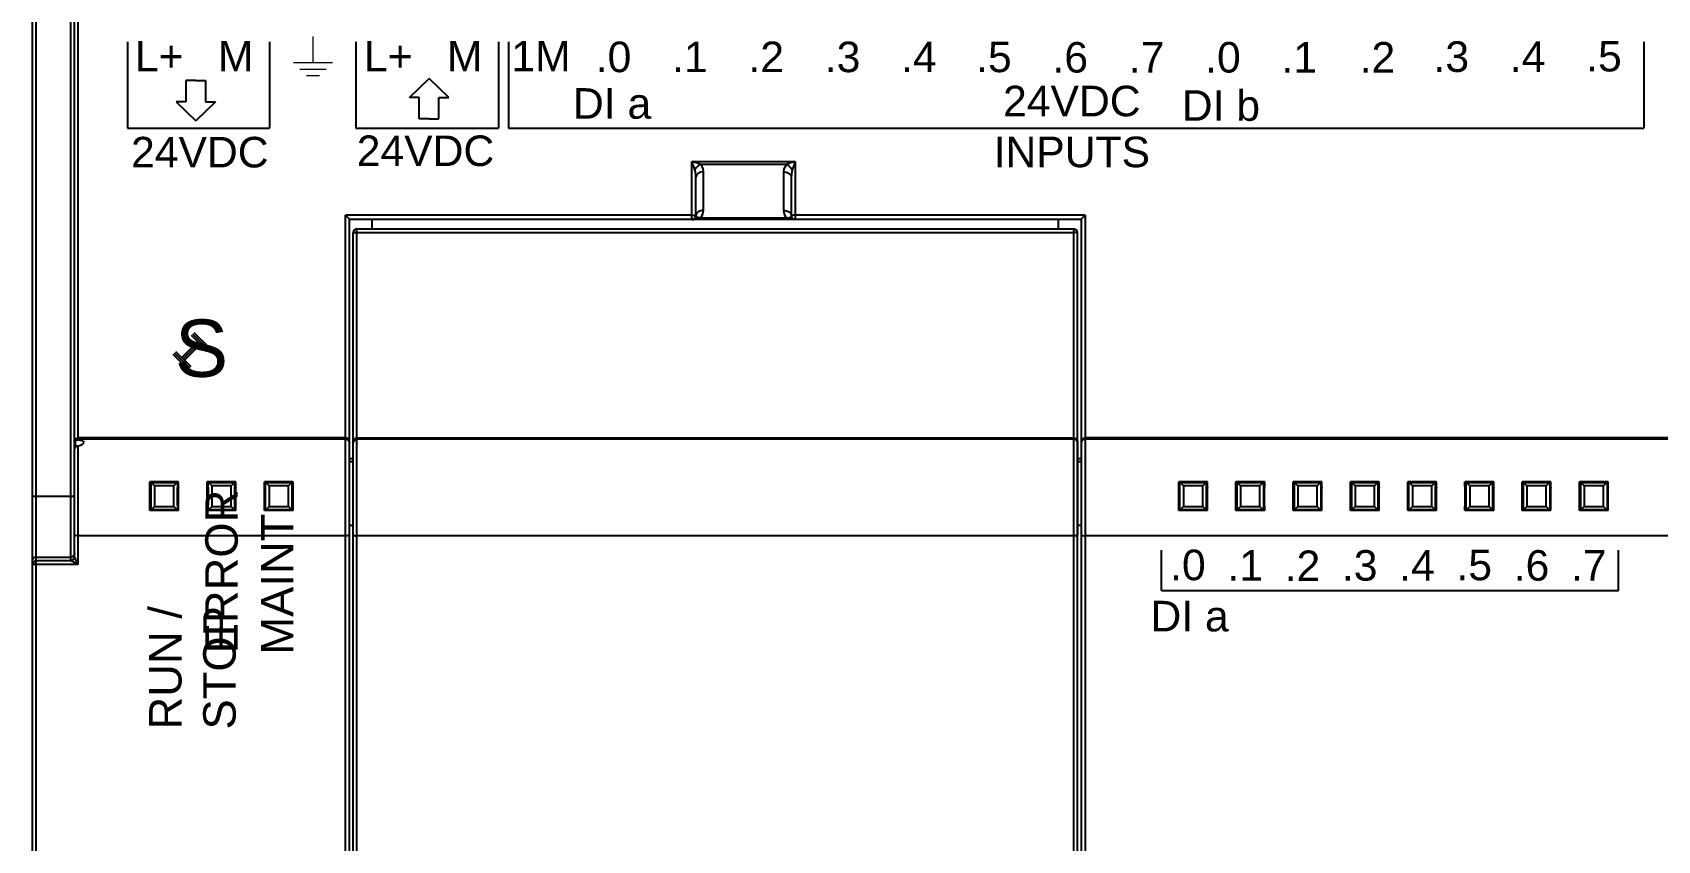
# Model space of a CAD drawing. Header units: inches. Extents: x 187 to 137830, y 99 to 66837.
# Drawn here: x 3777.9 to 3863.1, y 27763.4 to 27805.7 of the extents above; entities that cross this region are included whole.
import ezdxf

# ---------------------------------------------------------------- set-up
doc = ezdxf.new("R2010")
doc.units = ezdxf.units.IN
doc.header["$MEASUREMENT"] = 0
doc.linetypes.add('DOT', pattern=[0.2, 0.1, -0.1])
doc.styles.get("Standard").update_dxf_attribs({"font": 'arial.ttf'})

msp = doc.modelspace()

# ---------------------------------------------------------------- linework, layer by layer
at = {"color": 7, "linetype": 'Continuous'}
for p, q in [((3777.935, 27718.796), (3777.935, 27817.996)), ((3778.135, 27722.167), (3778.135, 27814.624)), ((3780.335, 27784.331), (3780.335, 27811.97)), ((3780.135, 27784.185), (3780.135, 27811.568)), ((3779.935, 27778.011), (3779.935, 27809.098)), ((3812.485, 27795.896), (3812.485, 27798.932)), ((3812.591, 27798.612), (3812.485, 27798.932)), ((3812.634, 27798.882), (3812.485, 27798.932)), ((3812.485, 27798.932), (3817.885, 27798.932)), ((3812.633, 27798.484), (3812.591, 27798.612)), ((3812.753, 27798.841), (3812.634, 27798.882)), ((3812.85, 27798.807), (3812.753, 27798.841)), ((3812.93, 27798.779), (3812.85, 27798.807)), ((3812.93, 27798.779), (3817.44, 27798.779)), ((3813.085, 27796.372), (3813.085, 27798.386)), ((3817.285, 27798.386), (3817.285, 27796.372)), ((3817.517, 27798.806), (3817.44, 27798.779)), ((3817.613, 27798.84), (3817.517, 27798.806)), ((3817.734, 27798.881), (3817.613, 27798.84)), ((3817.885, 27798.932), (3817.734, 27798.881)), ((3817.813, 27798.716), (3817.737, 27798.484)), ((3817.885, 27798.932), (3817.813, 27798.716)), ((3817.885, 27798.932), (3817.885, 27795.896)), ((3812.685, 27796.096), (3812.685, 27798.11)), ((3817.685, 27798.11), (3817.685, 27796.096)), ((3794.335, 27743.182), (3794.335, 27796.109)), ((3812.485, 27796.109), (3794.335, 27796.109)), ((3794.535, 27784.268), (3794.535, 27795.896)), ((3794.535, 27743.395), (3794.535, 27795.896)), ((3832.885, 27795.896), (3794.535, 27795.896)), ((3795.735, 27795.396), (3795.735, 27795.896)), ((3817.885, 27795.896), (3812.485, 27795.896)), ((3812.703, 27795.998), (3812.63, 27795.958)), ((3812.698, 27795.909), (3812.76, 27795.918)), ((3817.451, 27795.958), (3812.919, 27795.958)), ((3817.667, 27795.998), (3817.74, 27795.958)), ((3817.78, 27795.899), (3817.885, 27795.896)), ((3833.085, 27796.109), (3817.885, 27796.109)), ((3831.685, 27795.396), (3831.685, 27795.896)), ((3832.885, 27743.395), (3832.885, 27795.896)), ((3833.085, 27796.109), (3833.085, 27743.182)), ((3794.735, 27744.096), (3794.735, 27795.196)), ((3794.935, 27743.896), (3794.935, 27795.396)), ((3794.935, 27795.396), (3832.485, 27795.396)), ((3794.935, 27795.396), (3832.485, 27795.396)), ((3794.935, 27795.209), (3832.485, 27795.209)), ((3832.485, 27743.896), (3832.485, 27795.396)), ((3832.685, 27744.096), (3832.685, 27795.196)), ((3780.15, 27784.261), (3780.135, 27784.185)), ((3780.148, 27784.214), (3780.135, 27784.146)), ((3780.135, 27778.21), (3780.135, 27784.146)), ((3780.185, 27784.272), (3780.148, 27784.214)), ((3780.185, 27783.965), (3780.185, 27784.272)), ((3794.335, 27784.452), (3780.335, 27784.452)), ((3794.335, 27784.384), (3780.335, 27784.384)), ((3780.335, 27777.813), (3780.335, 27784.041)), ((3794.52, 27784.261), (3794.535, 27784.185)), ((3794.535, 27757.399), (3794.535, 27784.185)), ((3794.935, 27784.452), (3832.485, 27784.452)), ((3832.485, 27784.384), (3794.935, 27784.384)), ((3832.685, 27784.185), (3832.658, 27784.285)), ((3832.669, 27784.339), (3832.685, 27784.268)), ((3832.685, 27784.268), (3832.685, 27779.392)), ((3885.535, 27784.452), (3833.085, 27784.452)), ((3885.535, 27784.384), (3833.085, 27784.384)), ((3794.735, 27783.348), (3794.535, 27783.348)), ((3794.735, 27783.189), (3794.535, 27783.189)), ((3832.885, 27783.348), (3832.685, 27783.348)), ((3832.885, 27783.189), (3832.685, 27783.189)), ((3784.083, 27782.147), (3784.128, 27782.102)), ((3785.587, 27782.147), (3784.083, 27782.147)), ((3785.587, 27782.147), (3785.542, 27782.102)), ((3787.128, 27782.102), (3787.083, 27782.147)), ((3788.587, 27782.147), (3787.083, 27782.147)), ((3788.542, 27782.102), (3788.587, 27782.147)), ((3790.128, 27782.102), (3790.083, 27782.147)), ((3791.587, 27782.147), (3790.083, 27782.147)), ((3791.542, 27782.102), (3791.587, 27782.147)), ((3839.488, 27782.149), (3837.982, 27782.149)), ((3837.982, 27782.149), (3838.028, 27782.102)), ((3839.488, 27782.149), (3839.442, 27782.102)), ((3842.488, 27782.149), (3840.982, 27782.149)), ((3841.028, 27782.102), (3840.982, 27782.149)), ((3842.442, 27782.102), (3842.488, 27782.149)), ((3845.488, 27782.149), (3843.982, 27782.149)), ((3844.028, 27782.102), (3843.982, 27782.149)), ((3845.442, 27782.102), (3845.488, 27782.149)), ((3848.488, 27782.149), (3846.982, 27782.149)), ((3847.028, 27782.102), (3846.982, 27782.149)), ((3848.442, 27782.102), (3848.488, 27782.149)), ((3851.488, 27782.149), (3849.982, 27782.149)), ((3850.028, 27782.102), (3849.982, 27782.149)), ((3851.442, 27782.102), (3851.488, 27782.149)), ((3854.488, 27782.149), (3852.982, 27782.149)), ((3853.028, 27782.102), (3852.982, 27782.149)), ((3854.442, 27782.102), (3854.488, 27782.149)), ((3857.488, 27782.149), (3855.982, 27782.149)), ((3856.028, 27782.102), (3855.982, 27782.149)), ((3857.442, 27782.102), (3857.488, 27782.149)), ((3860.488, 27782.149), (3858.982, 27782.149)), ((3859.028, 27782.102), (3858.982, 27782.149)), ((3860.442, 27782.102), (3860.488, 27782.149)), ((3777.935, 27781.396), (3780.135, 27781.396)), ((3784.128, 27782.102), (3784.158, 27782.102)), ((3784.158, 27782.102), (3784.172, 27782.102)), ((3785.498, 27782.102), (3784.172, 27782.102)), ((3785.341, 27781.938), (3784.329, 27781.938)), ((3785.498, 27782.102), (3785.542, 27782.102)), ((3785.561, 27781.622), (3785.56, 27781.474)), ((3785.56, 27781.474), (3785.56, 27781.319)), ((3785.56, 27781.319), (3785.561, 27781.171)), ((3785.586, 27781.909), (3785.568, 27781.896)), ((3785.568, 27781.896), (3785.586, 27781.83)), ((3787.102, 27781.896), (3787.084, 27781.83)), ((3787.11, 27781.619), (3787.108, 27781.744)), ((3787.11, 27781.471), (3787.11, 27781.619)), ((3787.11, 27781.316), (3787.11, 27781.471)), ((3787.11, 27781.169), (3787.11, 27781.316)), ((3787.128, 27782.102), (3787.158, 27782.102)), ((3787.158, 27782.102), (3787.172, 27782.102)), ((3788.498, 27782.102), (3787.172, 27782.102)), ((3788.341, 27781.938), (3787.329, 27781.938)), ((3788.498, 27782.102), (3788.542, 27782.102)), ((3788.561, 27781.622), (3788.56, 27781.474)), ((3788.56, 27781.474), (3788.56, 27781.319)), ((3788.56, 27781.319), (3788.561, 27781.171)), ((3788.586, 27781.909), (3788.568, 27781.896)), ((3788.568, 27781.896), (3788.586, 27781.83)), ((3790.102, 27781.896), (3790.084, 27781.83)), ((3790.11, 27781.619), (3790.108, 27781.744)), ((3790.11, 27781.471), (3790.11, 27781.619)), ((3790.11, 27781.316), (3790.11, 27781.471)), ((3790.11, 27781.169), (3790.11, 27781.316)), ((3790.128, 27782.102), (3790.158, 27782.102)), ((3790.158, 27782.102), (3790.172, 27782.102)), ((3791.498, 27782.102), (3790.172, 27782.102)), ((3791.341, 27781.938), (3790.329, 27781.938)), ((3791.498, 27782.102), (3791.542, 27782.102)), ((3791.561, 27781.622), (3791.56, 27781.474)), ((3791.56, 27781.474), (3791.56, 27781.319)), ((3791.56, 27781.319), (3791.561, 27781.171)), ((3791.586, 27781.909), (3791.568, 27781.896)), ((3791.568, 27781.896), (3791.586, 27781.83)), ((3838.028, 27782.102), (3838.072, 27782.102)), ((3839.398, 27782.102), (3838.072, 27782.102)), ((3839.241, 27781.938), (3838.229, 27781.938)), ((3839.398, 27782.102), (3839.442, 27782.102)), ((3839.461, 27781.671), (3839.46, 27781.551)), ((3839.46, 27781.551), (3839.46, 27781.42)), ((3839.46, 27781.42), (3839.46, 27781.287)), ((3839.488, 27781.911), (3839.468, 27781.896)), ((3839.468, 27781.896), (3839.487, 27781.824)), ((3841.002, 27781.896), (3840.983, 27781.824)), ((3841.01, 27781.624), (3841.008, 27781.735)), ((3841.01, 27781.497), (3841.01, 27781.624)), ((3841.011, 27781.363), (3841.01, 27781.497)), ((3841.01, 27781.231), (3841.011, 27781.363)), ((3841.028, 27782.102), (3841.072, 27782.102)), ((3842.398, 27782.102), (3841.072, 27782.102)), ((3842.241, 27781.938), (3841.229, 27781.938)), ((3842.398, 27782.102), (3842.442, 27782.102)), ((3842.461, 27781.671), (3842.46, 27781.551)), ((3842.46, 27781.551), (3842.46, 27781.42)), ((3842.46, 27781.42), (3842.46, 27781.287)), ((3842.488, 27781.911), (3842.468, 27781.896)), ((3842.468, 27781.896), (3842.487, 27781.824)), ((3844.002, 27781.896), (3843.983, 27781.824)), ((3844.01, 27781.624), (3844.008, 27781.735)), ((3844.01, 27781.497), (3844.01, 27781.624)), ((3844.011, 27781.363), (3844.01, 27781.497)), ((3844.01, 27781.231), (3844.011, 27781.363)), ((3844.028, 27782.102), (3844.072, 27782.102)), ((3845.398, 27782.102), (3844.072, 27782.102)), ((3845.241, 27781.938), (3844.229, 27781.938)), ((3845.398, 27782.102), (3845.442, 27782.102)), ((3845.46, 27781.613), (3845.46, 27781.486)), ((3845.46, 27781.486), (3845.46, 27781.353)), ((3845.46, 27781.353), (3845.46, 27781.223)), ((3845.488, 27781.911), (3845.468, 27781.896)), ((3845.468, 27781.896), (3845.487, 27781.824)), ((3847.002, 27781.896), (3846.983, 27781.824)), ((3847.01, 27781.624), (3847.008, 27781.735)), ((3847.01, 27781.497), (3847.01, 27781.624)), ((3847.011, 27781.363), (3847.01, 27781.497)), ((3847.01, 27781.231), (3847.011, 27781.363)), ((3847.028, 27782.102), (3847.072, 27782.102)), ((3848.398, 27782.102), (3847.072, 27782.102)), ((3848.241, 27781.938), (3847.229, 27781.938)), ((3848.398, 27782.102), (3848.442, 27782.102)), ((3848.461, 27781.671), (3848.46, 27781.551)), ((3848.46, 27781.551), (3848.46, 27781.42)), ((3848.46, 27781.42), (3848.46, 27781.287)), ((3848.488, 27781.911), (3848.468, 27781.896)), ((3848.468, 27781.896), (3848.487, 27781.824)), ((3850.002, 27781.896), (3849.983, 27781.824)), ((3850.01, 27781.624), (3850.008, 27781.735)), ((3850.01, 27781.497), (3850.01, 27781.624)), ((3850.011, 27781.363), (3850.01, 27781.497)), ((3850.01, 27781.231), (3850.011, 27781.363)), ((3850.028, 27782.102), (3850.072, 27782.102)), ((3851.398, 27782.102), (3850.072, 27782.102)), ((3851.241, 27781.938), (3850.229, 27781.938)), ((3851.398, 27782.102), (3851.442, 27782.102)), ((3851.461, 27781.671), (3851.46, 27781.551)), ((3851.46, 27781.551), (3851.46, 27781.42)), ((3851.46, 27781.42), (3851.46, 27781.287)), ((3851.488, 27781.911), (3851.468, 27781.896)), ((3851.468, 27781.896), (3851.487, 27781.824)), ((3853.002, 27781.896), (3852.983, 27781.824)), ((3853.01, 27781.624), (3853.008, 27781.735)), ((3853.01, 27781.497), (3853.01, 27781.624)), ((3853.011, 27781.363), (3853.01, 27781.497)), ((3853.01, 27781.231), (3853.011, 27781.363)), ((3853.028, 27782.102), (3853.072, 27782.102)), ((3854.398, 27782.102), (3853.072, 27782.102)), ((3854.241, 27781.938), (3853.229, 27781.938)), ((3854.398, 27782.102), (3854.442, 27782.102)), ((3854.461, 27781.671), (3854.46, 27781.551)), ((3854.46, 27781.551), (3854.46, 27781.42)), ((3854.46, 27781.42), (3854.46, 27781.287)), ((3854.488, 27781.911), (3854.468, 27781.896)), ((3854.468, 27781.896), (3854.487, 27781.824)), ((3856.002, 27781.896), (3855.983, 27781.824)), ((3856.01, 27781.624), (3856.008, 27781.735)), ((3856.01, 27781.497), (3856.01, 27781.624)), ((3856.011, 27781.363), (3856.01, 27781.497)), ((3856.01, 27781.231), (3856.011, 27781.363)), ((3856.028, 27782.102), (3856.072, 27782.102)), ((3857.398, 27782.102), (3856.072, 27782.102)), ((3857.241, 27781.938), (3856.229, 27781.938)), ((3857.398, 27782.102), (3857.442, 27782.102)), ((3857.461, 27781.671), (3857.46, 27781.551)), ((3857.46, 27781.551), (3857.46, 27781.42)), ((3857.46, 27781.42), (3857.46, 27781.287)), ((3857.488, 27781.911), (3857.468, 27781.896)), ((3857.468, 27781.896), (3857.487, 27781.824)), ((3859.002, 27781.896), (3858.983, 27781.824)), ((3859.01, 27781.624), (3859.008, 27781.735)), ((3859.01, 27781.497), (3859.01, 27781.624)), ((3859.011, 27781.363), (3859.01, 27781.497)), ((3859.01, 27781.231), (3859.011, 27781.363)), ((3859.028, 27782.102), (3859.072, 27782.102)), ((3860.398, 27782.102), (3859.072, 27782.102)), ((3860.241, 27781.938), (3859.229, 27781.938)), ((3860.398, 27782.102), (3860.442, 27782.102)), ((3860.461, 27781.671), (3860.46, 27781.551)), ((3860.46, 27781.551), (3860.46, 27781.42)), ((3860.46, 27781.42), (3860.46, 27781.287)), ((3860.488, 27781.911), (3860.468, 27781.896)), ((3860.468, 27781.896), (3860.487, 27781.824)), ((3784.083, 27780.644), (3784.128, 27780.689)), ((3785.587, 27780.644), (3784.083, 27780.644)), ((3784.172, 27780.69), (3784.128, 27780.689)), ((3784.172, 27780.69), (3785.498, 27780.69)), ((3784.329, 27780.853), (3785.341, 27780.853)), ((3785.513, 27780.689), (3785.498, 27780.69)), ((3785.542, 27780.689), (3785.513, 27780.689)), ((3785.587, 27780.644), (3785.542, 27780.689)), ((3785.561, 27781.171), (3785.562, 27781.046)), ((3785.568, 27780.896), (3785.586, 27780.961)), ((3787.128, 27780.689), (3787.083, 27780.644)), ((3788.587, 27780.644), (3787.083, 27780.644)), ((3787.102, 27780.896), (3787.084, 27780.961)), ((3787.084, 27780.882), (3787.102, 27780.896)), ((3787.172, 27780.69), (3787.128, 27780.689)), ((3787.172, 27780.69), (3788.498, 27780.69)), ((3787.329, 27780.853), (3788.341, 27780.853)), ((3788.542, 27780.689), (3788.498, 27780.69)), ((3788.542, 27780.689), (3788.587, 27780.644)), ((3788.561, 27781.171), (3788.562, 27781.046)), ((3788.568, 27780.896), (3788.586, 27780.961)), ((3790.128, 27780.689), (3790.083, 27780.644)), ((3791.587, 27780.644), (3790.083, 27780.644)), ((3790.102, 27780.896), (3790.084, 27780.961)), ((3790.084, 27780.882), (3790.102, 27780.896)), ((3790.172, 27780.69), (3790.128, 27780.689)), ((3790.172, 27780.69), (3791.498, 27780.69)), ((3790.329, 27780.853), (3791.341, 27780.853)), ((3791.542, 27780.689), (3791.498, 27780.69)), ((3791.542, 27780.689), (3791.587, 27780.644)), ((3791.561, 27781.171), (3791.562, 27781.046)), ((3791.568, 27780.896), (3791.586, 27780.961)), ((3837.982, 27780.642), (3838.028, 27780.689)), ((3839.488, 27780.642), (3837.982, 27780.642)), ((3838.072, 27780.69), (3838.028, 27780.689)), ((3838.072, 27780.69), (3839.398, 27780.69)), ((3838.229, 27780.853), (3839.241, 27780.853)), ((3839.442, 27780.689), (3839.398, 27780.69)), ((3839.488, 27780.642), (3839.442, 27780.689)), ((3839.46, 27781.287), (3839.461, 27781.162)), ((3839.461, 27781.162), (3839.462, 27781.053)), ((3839.468, 27780.896), (3839.487, 27780.968)), ((3840.982, 27780.88), (3841.002, 27780.896)), ((3841.028, 27780.689), (3840.982, 27780.642)), ((3842.488, 27780.642), (3840.982, 27780.642)), ((3841.002, 27780.896), (3840.983, 27780.968)), ((3841.009, 27781.111), (3841.01, 27781.231)), ((3841.072, 27780.69), (3841.028, 27780.689)), ((3841.072, 27780.69), (3842.398, 27780.69)), ((3841.229, 27780.853), (3842.241, 27780.853)), ((3842.442, 27780.689), (3842.398, 27780.69)), ((3842.442, 27780.689), (3842.488, 27780.642)), ((3842.46, 27781.287), (3842.461, 27781.162)), ((3842.461, 27781.162), (3842.462, 27781.053)), ((3842.468, 27780.896), (3842.487, 27780.968)), ((3843.982, 27780.88), (3844.002, 27780.896)), ((3844.028, 27780.689), (3843.982, 27780.642)), ((3845.488, 27780.642), (3843.982, 27780.642)), ((3844.002, 27780.896), (3843.983, 27780.968)), ((3844.009, 27781.111), (3844.01, 27781.231)), ((3844.072, 27780.69), (3844.028, 27780.689)), ((3844.072, 27780.69), (3845.398, 27780.69)), ((3844.229, 27780.853), (3845.241, 27780.853)), ((3845.442, 27780.689), (3845.398, 27780.69)), ((3845.442, 27780.689), (3845.488, 27780.642)), ((3845.46, 27781.223), (3845.461, 27781.105)), ((3845.468, 27780.896), (3845.487, 27780.968)), ((3846.982, 27780.88), (3847.002, 27780.896)), ((3847.028, 27780.689), (3846.982, 27780.642)), ((3848.488, 27780.642), (3846.982, 27780.642)), ((3847.002, 27780.896), (3846.983, 27780.968)), ((3847.009, 27781.111), (3847.01, 27781.231)), ((3847.072, 27780.69), (3847.028, 27780.689)), ((3847.072, 27780.69), (3848.398, 27780.69)), ((3847.229, 27780.853), (3848.241, 27780.853)), ((3848.442, 27780.689), (3848.398, 27780.69)), ((3848.442, 27780.689), (3848.488, 27780.642)), ((3848.46, 27781.287), (3848.461, 27781.162)), ((3848.461, 27781.162), (3848.462, 27781.053)), ((3848.468, 27780.896), (3848.487, 27780.968)), ((3849.982, 27780.88), (3850.002, 27780.896)), ((3850.028, 27780.689), (3849.982, 27780.642)), ((3851.488, 27780.642), (3849.982, 27780.642)), ((3850.002, 27780.896), (3849.983, 27780.968)), ((3850.009, 27781.111), (3850.01, 27781.231)), ((3850.072, 27780.69), (3850.028, 27780.689)), ((3850.072, 27780.69), (3851.398, 27780.69)), ((3850.229, 27780.853), (3851.241, 27780.853)), ((3851.442, 27780.689), (3851.398, 27780.69)), ((3851.442, 27780.689), (3851.488, 27780.642)), ((3851.46, 27781.287), (3851.461, 27781.162)), ((3851.461, 27781.162), (3851.462, 27781.053)), ((3851.468, 27780.896), (3851.487, 27780.968)), ((3852.982, 27780.88), (3853.002, 27780.896)), ((3853.028, 27780.689), (3852.982, 27780.642)), ((3854.488, 27780.642), (3852.982, 27780.642)), ((3853.002, 27780.896), (3852.983, 27780.968)), ((3853.009, 27781.111), (3853.01, 27781.231)), ((3853.072, 27780.69), (3853.028, 27780.689)), ((3853.072, 27780.69), (3854.398, 27780.69)), ((3853.229, 27780.853), (3854.241, 27780.853)), ((3854.442, 27780.689), (3854.398, 27780.69)), ((3854.442, 27780.689), (3854.488, 27780.642)), ((3854.46, 27781.287), (3854.461, 27781.162)), ((3854.461, 27781.162), (3854.462, 27781.053)), ((3854.468, 27780.896), (3854.487, 27780.968)), ((3855.982, 27780.88), (3856.002, 27780.896)), ((3856.028, 27780.689), (3855.982, 27780.642)), ((3857.488, 27780.642), (3855.982, 27780.642)), ((3856.002, 27780.896), (3855.983, 27780.968)), ((3856.009, 27781.111), (3856.01, 27781.231)), ((3856.072, 27780.69), (3856.028, 27780.689)), ((3856.072, 27780.69), (3857.398, 27780.69)), ((3856.229, 27780.853), (3857.241, 27780.853)), ((3857.442, 27780.689), (3857.398, 27780.69)), ((3857.442, 27780.689), (3857.488, 27780.642)), ((3857.46, 27781.287), (3857.461, 27781.162)), ((3857.461, 27781.162), (3857.462, 27781.053)), ((3857.468, 27780.896), (3857.487, 27780.968)), ((3858.982, 27780.88), (3859.002, 27780.896)), ((3859.028, 27780.689), (3858.982, 27780.642)), ((3860.488, 27780.642), (3858.982, 27780.642)), ((3859.002, 27780.896), (3858.983, 27780.968)), ((3859.009, 27781.111), (3859.01, 27781.231)), ((3859.072, 27780.69), (3859.028, 27780.689)), ((3859.072, 27780.69), (3860.398, 27780.69)), ((3859.229, 27780.853), (3860.241, 27780.853)), ((3860.442, 27780.689), (3860.398, 27780.69)), ((3860.442, 27780.689), (3860.488, 27780.642)), ((3860.46, 27781.287), (3860.461, 27781.162)), ((3860.461, 27781.162), (3860.462, 27781.053)), ((3860.468, 27780.896), (3860.487, 27780.968)), ((3794.735, 27779.862), (3794.535, 27779.862)), ((3832.885, 27779.862), (3832.685, 27779.862)), ((3794.335, 27779.312), (3780.335, 27779.312)), ((3832.485, 27779.312), (3794.935, 27779.312)), ((3885.535, 27779.312), (3833.085, 27779.312)), ((3778.135, 27778.208), (3779.935, 27778.208)), ((3779.938, 27778.007), (3778.135, 27778.007)), ((3780.011, 27777.973), (3779.973, 27777.991)), ((3780.097, 27777.931), (3780.011, 27777.973)), ((3780.154, 27778.172), (3780.142, 27778.195)), ((3780.2, 27778.082), (3780.154, 27778.172)), ((3780.335, 27777.813), (3780.2, 27778.082)), ((3780.335, 27777.813), (3778.135, 27777.813))]:
    msp.add_line(p, q, dxfattribs=at)
for p, q in [((3782.92, 27805.189), (3782.92, 27800.676)), ((3790.35, 27805.189), (3790.35, 27800.676)), ((3794.875, 27805.19), (3794.875, 27800.676)), ((3802.35, 27805.19), (3802.35, 27800.676)), ((3802.875, 27805.19), (3802.875, 27800.676)), ((3862.35, 27805.19), (3862.35, 27800.676)), ((3785.976, 27803.171), (3785.976, 27802.053)), ((3786.49, 27803.171), (3785.976, 27803.171)), ((3786.49, 27803.171), (3787.004, 27803.171)), ((3787.004, 27803.171), (3787.004, 27802.053)), ((3797.683, 27802.283), (3798.711, 27803.28)), ((3799.739, 27802.283), (3798.711, 27803.28)), ((3785.462, 27802.053), (3786.49, 27801.056)), ((3785.976, 27802.053), (3785.462, 27802.053)), ((3787.518, 27802.053), (3786.49, 27801.056)), ((3787.004, 27802.053), (3787.518, 27802.053)), ((3798.197, 27802.283), (3797.683, 27802.283)), ((3798.197, 27801.164), (3798.197, 27802.283)), ((3799.225, 27801.164), (3799.225, 27802.283)), ((3799.225, 27802.283), (3799.739, 27802.283)), ((3798.711, 27801.164), (3798.197, 27801.164)), ((3798.711, 27801.164), (3799.225, 27801.164)), ((3782.92, 27800.676), (3790.35, 27800.676)), ((3794.875, 27800.676), (3802.35, 27800.676)), ((3802.875, 27800.676), (3862.35, 27800.676)), ((3786.251, 27789.834), (3787.052, 27789.042)), ((3786.321, 27789.906), (3787.123, 27789.114)), ((3786.391, 27789.977), (3787.193, 27789.185)), ((3785.431, 27788.98), (3786.233, 27788.188)), ((3786.6, 27789.493), (3785.761, 27788.655)), ((3786.671, 27789.422), (3785.832, 27788.584)), ((3786.741, 27789.351), (3785.903, 27788.513)), ((3785.291, 27788.838), (3786.092, 27788.046)), ((3785.361, 27788.909), (3786.163, 27788.117)), ((3837.085, 27776.454), (3837.085, 27778.57)), ((3861.024, 27776.454), (3861.024, 27778.57)), ((3837.085, 27776.454), (3861.024, 27776.454))]:
    msp.add_line(p, q)
at = {"color": 7, "linetype": 'Continuous', "lineweight": 15}
for p, q in [((3792.632, 27804.106), (3792.632, 27805.471)), ((3791.608, 27804.106), (3793.655, 27804.106)), ((3791.949, 27803.765), (3793.314, 27803.765)), ((3792.29, 27803.424), (3792.973, 27803.424))]:
    msp.add_line(p, q, dxfattribs=at)
at = {"linetype": 'DOT'}
msp.add_line((3837.085, 27776.454), (3837.085, 27776.454), dxfattribs=at)
at = {"color": 7, "linetype": 'Continuous'}
for points in [[(3812.93, 27798.779), (3812.81, 27798.703), (3812.707, 27798.6), (3812.633, 27798.484)], [(3812.685, 27798.11), (3812.678, 27798.252), (3812.661, 27798.377), (3812.633, 27798.484)], [(3813.085, 27798.386), (3812.932, 27798.365), (3812.802, 27798.305), (3812.716, 27798.215), (3812.685, 27798.11)], [(3813.085, 27798.386), (3813.065, 27798.535), (3813.012, 27798.667), (3812.93, 27798.779)], [(3817.44, 27798.779), (3817.358, 27798.667), (3817.305, 27798.534), (3817.285, 27798.386)], [(3817.285, 27798.386), (3817.438, 27798.365), (3817.568, 27798.305), (3817.655, 27798.215), (3817.685, 27798.11)], [(3817.44, 27798.779), (3817.56, 27798.703), (3817.663, 27798.6), (3817.737, 27798.484)], [(3817.737, 27798.484), (3817.71, 27798.377), (3817.692, 27798.251), (3817.685, 27798.11)], [(3794.535, 27795.896), (3794.52, 27795.916), (3794.485, 27795.955), (3794.439, 27796.003), (3794.387, 27796.056), (3794.335, 27796.109)], [(3812.485, 27796.109), (3812.559, 27796.108), (3812.625, 27796.105), (3812.67, 27796.101), (3812.685, 27796.096)], [(3812.485, 27795.896), (3812.56, 27795.897), (3812.631, 27795.902), (3812.698, 27795.909)], [(3813.085, 27796.372), (3812.932, 27796.351), (3812.802, 27796.291), (3812.716, 27796.201), (3812.685, 27796.096)], [(3812.919, 27795.958), (3812.804, 27795.998), (3812.703, 27795.998)], [(3812.76, 27795.918), (3812.818, 27795.929), (3812.871, 27795.942), (3812.919, 27795.958)], [(3812.919, 27795.958), (3812.986, 27796.041), (3813.038, 27796.137), (3813.072, 27796.248), (3813.085, 27796.372)], [(3817.285, 27796.372), (3817.298, 27796.248), (3817.333, 27796.137), (3817.385, 27796.041), (3817.451, 27795.958)], [(3817.285, 27796.372), (3817.438, 27796.351), (3817.568, 27796.291), (3817.655, 27796.201), (3817.685, 27796.096)], [(3817.451, 27795.958), (3817.566, 27795.998), (3817.667, 27795.998)], [(3817.451, 27795.958), (3817.513, 27795.939), (3817.593, 27795.921)], [(3817.593, 27795.921), (3817.683, 27795.907), (3817.78, 27795.899)], [(3817.885, 27796.109), (3817.811, 27796.108), (3817.746, 27796.105), (3817.701, 27796.101), (3817.685, 27796.096)], [(3832.885, 27795.896), (3832.9, 27795.916), (3832.935, 27795.955), (3832.981, 27796.003), (3833.033, 27796.056), (3833.085, 27796.109)], [(3794.735, 27795.196), (3794.761, 27795.202), (3794.834, 27795.207), (3794.935, 27795.209)], [(3832.685, 27795.196), (3832.659, 27795.202), (3832.586, 27795.207), (3832.485, 27795.209)], [(3780.135, 27784.268), (3780.146, 27784.327), (3780.175, 27784.378), (3780.219, 27784.418), (3780.274, 27784.443), (3780.335, 27784.452)], [(3780.135, 27783.839), (3780.148, 27783.906), (3780.185, 27783.965)], [(3780.335, 27784.384), (3780.259, 27784.369), (3780.194, 27784.326), (3780.15, 27784.261)], [(3780.335, 27784.331), (3780.28, 27784.327), (3780.228, 27784.306), (3780.185, 27784.272)], [(3780.185, 27783.965), (3780.228, 27784), (3780.28, 27784.026), (3780.335, 27784.041)], [(3780.635, 27784.215), (3780.614, 27784.258), (3780.553, 27784.293), (3780.457, 27784.317), (3780.335, 27784.331)], [(3780.335, 27784.041), (3780.457, 27784.072), (3780.553, 27784.115), (3780.614, 27784.165), (3780.635, 27784.215)], [(3794.505, 27784.365), (3794.465, 27784.408), (3794.408, 27784.439), (3794.335, 27784.452)], [(3794.335, 27784.384), (3794.412, 27784.369), (3794.477, 27784.326), (3794.52, 27784.261)], [(3794.535, 27784.268), (3794.528, 27784.317), (3794.505, 27784.365)], [(3794.735, 27784.268), (3794.751, 27784.339), (3794.793, 27784.397), (3794.858, 27784.437), (3794.935, 27784.452)], [(3794.735, 27784.185), (3794.762, 27784.285), (3794.835, 27784.358), (3794.935, 27784.384)], [(3832.485, 27784.452), (3832.562, 27784.437), (3832.627, 27784.398), (3832.669, 27784.339)], [(3832.658, 27784.285), (3832.585, 27784.358), (3832.485, 27784.384)], [(3832.885, 27784.268), (3832.892, 27784.317), (3832.915, 27784.365), (3832.955, 27784.408), (3833.012, 27784.439), (3833.085, 27784.452)], [(3833.085, 27784.384), (3833.009, 27784.369), (3832.944, 27784.326), (3832.9, 27784.261), (3832.885, 27784.185)], [(3784.083, 27780.644), (3784.085, 27781.143), (3784.085, 27781.649), (3784.083, 27782.147)], [(3785.587, 27780.644), (3785.585, 27781.143), (3785.585, 27781.649), (3785.587, 27782.147)], [(3787.083, 27780.644), (3787.085, 27781.143), (3787.085, 27781.649), (3787.083, 27782.147)], [(3788.587, 27780.644), (3788.585, 27781.143), (3788.585, 27781.649), (3788.587, 27782.147)], [(3790.083, 27780.644), (3790.085, 27781.143), (3790.085, 27781.649), (3790.083, 27782.147)], [(3791.587, 27780.644), (3791.585, 27781.143), (3791.585, 27781.649), (3791.587, 27782.147)], [(3837.982, 27780.642), (3837.983, 27781.142), (3837.983, 27781.649), (3837.982, 27782.149)], [(3839.488, 27780.642), (3839.487, 27781.142), (3839.487, 27781.649), (3839.488, 27782.149)], [(3840.982, 27780.642), (3840.983, 27781.142), (3840.983, 27781.649), (3840.982, 27782.149)], [(3842.488, 27780.642), (3842.487, 27781.142), (3842.487, 27781.649), (3842.488, 27782.149)], [(3843.982, 27780.642), (3843.983, 27781.142), (3843.983, 27781.649), (3843.982, 27782.149)], [(3845.488, 27780.642), (3845.487, 27781.142), (3845.487, 27781.649), (3845.488, 27782.149)], [(3846.982, 27780.642), (3846.983, 27781.142), (3846.983, 27781.649), (3846.982, 27782.149)], [(3848.488, 27780.642), (3848.487, 27781.142), (3848.487, 27781.649), (3848.488, 27782.149)], [(3849.982, 27780.642), (3849.983, 27781.142), (3849.983, 27781.649), (3849.982, 27782.149)], [(3851.488, 27780.642), (3851.487, 27781.142), (3851.487, 27781.649), (3851.488, 27782.149)], [(3852.982, 27780.642), (3852.983, 27781.142), (3852.983, 27781.649), (3852.982, 27782.149)], [(3854.488, 27780.642), (3854.487, 27781.142), (3854.487, 27781.649), (3854.488, 27782.149)], [(3855.982, 27780.642), (3855.983, 27781.142), (3855.983, 27781.649), (3855.982, 27782.149)], [(3857.488, 27780.642), (3857.487, 27781.142), (3857.487, 27781.649), (3857.488, 27782.149)], [(3858.982, 27780.642), (3858.983, 27781.142), (3858.983, 27781.649), (3858.982, 27782.149)], [(3860.488, 27780.642), (3860.487, 27781.142), (3860.487, 27781.649), (3860.488, 27782.149)], [(3784.128, 27782.102), (3784.13, 27781.633), (3784.13, 27781.159), (3784.128, 27780.689)], [(3784.172, 27782.102), (3784.223, 27782.047), (3784.275, 27781.993), (3784.329, 27781.938)], [(3784.329, 27781.938), (3784.33, 27781.214), (3784.329, 27780.853)], [(3785.341, 27780.853), (3785.34, 27781.577), (3785.341, 27781.938)], [(3785.498, 27782.102), (3785.447, 27782.047), (3785.395, 27781.993), (3785.341, 27781.938)], [(3785.542, 27780.689), (3785.54, 27781.159), (3785.54, 27781.633), (3785.542, 27782.102)], [(3785.568, 27781.896), (3785.567, 27781.888), (3785.566, 27781.869), (3785.564, 27781.839), (3785.563, 27781.798), (3785.562, 27781.747), (3785.561, 27781.622)], [(3787.108, 27781.744), (3787.107, 27781.796), (3787.106, 27781.838), (3787.105, 27781.869), (3787.103, 27781.889), (3787.102, 27781.896)], [(3787.128, 27782.102), (3787.13, 27781.633), (3787.13, 27781.159), (3787.128, 27780.689)], [(3787.172, 27782.102), (3787.223, 27782.047), (3787.275, 27781.993), (3787.329, 27781.938)], [(3787.329, 27781.938), (3787.33, 27781.214), (3787.329, 27780.853)], [(3788.341, 27780.853), (3788.34, 27781.577), (3788.341, 27781.938)], [(3788.498, 27782.102), (3788.447, 27782.047), (3788.395, 27781.993), (3788.341, 27781.938)], [(3788.542, 27780.689), (3788.54, 27781.159), (3788.54, 27781.633), (3788.542, 27782.102)], [(3788.568, 27781.896), (3788.567, 27781.888), (3788.566, 27781.869), (3788.564, 27781.839), (3788.563, 27781.798), (3788.562, 27781.747), (3788.561, 27781.622)], [(3790.108, 27781.744), (3790.107, 27781.796), (3790.106, 27781.838), (3790.105, 27781.869), (3790.103, 27781.889), (3790.102, 27781.896)], [(3790.128, 27782.102), (3790.13, 27781.633), (3790.13, 27781.159), (3790.128, 27780.689)], [(3790.172, 27782.102), (3790.223, 27782.047), (3790.275, 27781.993), (3790.329, 27781.938)], [(3790.329, 27781.938), (3790.33, 27781.214), (3790.329, 27780.853)], [(3791.341, 27780.853), (3791.34, 27781.577), (3791.341, 27781.938)], [(3791.498, 27782.102), (3791.447, 27782.047), (3791.395, 27781.993), (3791.341, 27781.938)], [(3791.542, 27780.689), (3791.54, 27781.159), (3791.54, 27781.633), (3791.542, 27782.102)], [(3791.568, 27781.896), (3791.567, 27781.888), (3791.566, 27781.869), (3791.564, 27781.839), (3791.563, 27781.798), (3791.562, 27781.747), (3791.561, 27781.622)], [(3838.028, 27782.102), (3838.03, 27781.633), (3838.03, 27781.159), (3838.028, 27780.689)], [(3838.072, 27782.102), (3838.123, 27782.047), (3838.175, 27781.993), (3838.229, 27781.938)], [(3838.229, 27781.938), (3838.23, 27781.214), (3838.229, 27780.853)], [(3839.241, 27780.853), (3839.24, 27781.577), (3839.241, 27781.938)], [(3839.398, 27782.102), (3839.347, 27782.047), (3839.295, 27781.993), (3839.241, 27781.938)], [(3839.442, 27780.689), (3839.44, 27781.159), (3839.44, 27781.633), (3839.442, 27782.102)], [(3839.468, 27781.896), (3839.467, 27781.888), (3839.466, 27781.871), (3839.464, 27781.845), (3839.463, 27781.812), (3839.463, 27781.771), (3839.461, 27781.671)], [(3841.008, 27781.735), (3841.007, 27781.781), (3841.006, 27781.82), (3841.005, 27781.852), (3841.004, 27781.875), (3841.003, 27781.89), (3841.002, 27781.896)], [(3841.028, 27782.102), (3841.03, 27781.633), (3841.03, 27781.159), (3841.028, 27780.689)], [(3841.072, 27782.102), (3841.123, 27782.047), (3841.175, 27781.993), (3841.229, 27781.938)], [(3841.229, 27781.938), (3841.23, 27781.214), (3841.229, 27780.853)], [(3842.241, 27780.853), (3842.24, 27781.577), (3842.241, 27781.938)], [(3842.398, 27782.102), (3842.347, 27782.047), (3842.295, 27781.993), (3842.241, 27781.938)], [(3842.442, 27780.689), (3842.44, 27781.159), (3842.44, 27781.633), (3842.442, 27782.102)], [(3842.468, 27781.896), (3842.467, 27781.888), (3842.466, 27781.871), (3842.464, 27781.845), (3842.463, 27781.812), (3842.463, 27781.771), (3842.461, 27781.671)], [(3844.008, 27781.735), (3844.007, 27781.781), (3844.006, 27781.82), (3844.005, 27781.852), (3844.004, 27781.875), (3844.003, 27781.89), (3844.002, 27781.896)], [(3844.028, 27782.102), (3844.03, 27781.633), (3844.03, 27781.159), (3844.028, 27780.689)], [(3844.072, 27782.102), (3844.123, 27782.047), (3844.175, 27781.993), (3844.229, 27781.938)], [(3844.229, 27781.938), (3844.23, 27781.214), (3844.229, 27780.853)], [(3845.241, 27780.853), (3845.24, 27781.577), (3845.241, 27781.938)], [(3845.398, 27782.102), (3845.347, 27782.047), (3845.295, 27781.993), (3845.241, 27781.938)], [(3845.442, 27780.689), (3845.44, 27781.159), (3845.44, 27781.633), (3845.442, 27782.102)], [(3845.468, 27781.896), (3845.467, 27781.888), (3845.466, 27781.871), (3845.464, 27781.845), (3845.463, 27781.812), (3845.463, 27781.771), (3845.462, 27781.724), (3845.46, 27781.613)], [(3847.008, 27781.735), (3847.007, 27781.781), (3847.006, 27781.82), (3847.005, 27781.852), (3847.004, 27781.875), (3847.003, 27781.89), (3847.002, 27781.896)], [(3847.028, 27782.102), (3847.03, 27781.633), (3847.03, 27781.159), (3847.028, 27780.689)], [(3847.072, 27782.102), (3847.123, 27782.047), (3847.175, 27781.993), (3847.229, 27781.938)], [(3847.229, 27781.938), (3847.23, 27781.214), (3847.229, 27780.853)], [(3848.241, 27780.853), (3848.24, 27781.577), (3848.241, 27781.938)], [(3848.398, 27782.102), (3848.347, 27782.047), (3848.295, 27781.993), (3848.241, 27781.938)], [(3848.442, 27780.689), (3848.44, 27781.159), (3848.44, 27781.633), (3848.442, 27782.102)], [(3848.468, 27781.896), (3848.467, 27781.888), (3848.466, 27781.871), (3848.464, 27781.845), (3848.463, 27781.812), (3848.463, 27781.771), (3848.461, 27781.671)], [(3850.008, 27781.735), (3850.007, 27781.781), (3850.006, 27781.82), (3850.005, 27781.852), (3850.004, 27781.875), (3850.003, 27781.89), (3850.002, 27781.896)], [(3850.028, 27782.102), (3850.03, 27781.633), (3850.03, 27781.159), (3850.028, 27780.689)], [(3850.072, 27782.102), (3850.123, 27782.047), (3850.175, 27781.993), (3850.229, 27781.938)], [(3850.229, 27781.938), (3850.23, 27781.214), (3850.229, 27780.853)], [(3851.241, 27780.853), (3851.24, 27781.577), (3851.241, 27781.938)], [(3851.398, 27782.102), (3851.347, 27782.047), (3851.295, 27781.993), (3851.241, 27781.938)], [(3851.442, 27780.689), (3851.44, 27781.159), (3851.44, 27781.633), (3851.442, 27782.102)], [(3851.468, 27781.896), (3851.467, 27781.888), (3851.466, 27781.871), (3851.464, 27781.845), (3851.463, 27781.812), (3851.463, 27781.771), (3851.461, 27781.671)], [(3853.008, 27781.735), (3853.007, 27781.781), (3853.006, 27781.82), (3853.005, 27781.852), (3853.004, 27781.875), (3853.003, 27781.89), (3853.002, 27781.896)], [(3853.028, 27782.102), (3853.03, 27781.633), (3853.03, 27781.159), (3853.028, 27780.689)], [(3853.072, 27782.102), (3853.123, 27782.047), (3853.175, 27781.993), (3853.229, 27781.938)], [(3853.229, 27781.938), (3853.23, 27781.214), (3853.229, 27780.853)], [(3854.241, 27780.853), (3854.24, 27781.577), (3854.241, 27781.938)], [(3854.398, 27782.102), (3854.347, 27782.047), (3854.295, 27781.993), (3854.241, 27781.938)], [(3854.442, 27780.689), (3854.44, 27781.159), (3854.44, 27781.633), (3854.442, 27782.102)], [(3854.468, 27781.896), (3854.467, 27781.888), (3854.466, 27781.871), (3854.464, 27781.845), (3854.463, 27781.812), (3854.463, 27781.771), (3854.461, 27781.671)], [(3856.008, 27781.735), (3856.007, 27781.781), (3856.006, 27781.82), (3856.005, 27781.852), (3856.004, 27781.875), (3856.003, 27781.89), (3856.002, 27781.896)], [(3856.028, 27782.102), (3856.03, 27781.633), (3856.03, 27781.159), (3856.028, 27780.689)], [(3856.072, 27782.102), (3856.123, 27782.047), (3856.175, 27781.993), (3856.229, 27781.938)], [(3856.229, 27781.938), (3856.23, 27781.214), (3856.229, 27780.853)], [(3857.241, 27780.853), (3857.24, 27781.577), (3857.241, 27781.938)], [(3857.398, 27782.102), (3857.347, 27782.047), (3857.295, 27781.993), (3857.241, 27781.938)], [(3857.442, 27780.689), (3857.44, 27781.159), (3857.44, 27781.633), (3857.442, 27782.102)], [(3857.468, 27781.896), (3857.467, 27781.888), (3857.466, 27781.871), (3857.464, 27781.845), (3857.463, 27781.812), (3857.463, 27781.771), (3857.461, 27781.671)], [(3859.008, 27781.735), (3859.007, 27781.781), (3859.006, 27781.82), (3859.005, 27781.852), (3859.004, 27781.875), (3859.003, 27781.89), (3859.002, 27781.896)], [(3859.028, 27782.102), (3859.03, 27781.633), (3859.03, 27781.159), (3859.028, 27780.689)], [(3859.072, 27782.102), (3859.123, 27782.047), (3859.175, 27781.993), (3859.229, 27781.938)], [(3859.229, 27781.938), (3859.23, 27781.214), (3859.229, 27780.853)], [(3860.241, 27780.853), (3860.24, 27781.577), (3860.241, 27781.938)], [(3860.398, 27782.102), (3860.348, 27782.047), (3860.295, 27781.993), (3860.241, 27781.938)], [(3860.442, 27780.689), (3860.44, 27781.159), (3860.44, 27781.633), (3860.442, 27782.102)], [(3860.468, 27781.896), (3860.467, 27781.888), (3860.466, 27781.871), (3860.464, 27781.845), (3860.463, 27781.812), (3860.463, 27781.771), (3860.461, 27781.671)], [(3784.172, 27780.69), (3784.223, 27780.744), (3784.275, 27780.799), (3784.329, 27780.853)], [(3785.498, 27780.69), (3785.447, 27780.744), (3785.395, 27780.799), (3785.341, 27780.853)], [(3785.562, 27781.046), (3785.563, 27780.995), (3785.564, 27780.954), (3785.565, 27780.923), (3785.567, 27780.903), (3785.568, 27780.896)], [(3787.102, 27780.896), (3787.103, 27780.903), (3787.105, 27780.921), (3787.106, 27780.951), (3787.107, 27780.992), (3787.108, 27781.043), (3787.11, 27781.169)], [(3787.172, 27780.69), (3787.223, 27780.744), (3787.275, 27780.799), (3787.329, 27780.853)], [(3788.498, 27780.69), (3788.447, 27780.744), (3788.395, 27780.799), (3788.341, 27780.853)], [(3788.562, 27781.046), (3788.563, 27780.995), (3788.564, 27780.954), (3788.565, 27780.923), (3788.567, 27780.903), (3788.568, 27780.896)], [(3790.102, 27780.896), (3790.103, 27780.903), (3790.105, 27780.921), (3790.106, 27780.951), (3790.107, 27780.992), (3790.108, 27781.043), (3790.11, 27781.169)], [(3790.172, 27780.69), (3790.223, 27780.744), (3790.275, 27780.799), (3790.329, 27780.853)], [(3791.498, 27780.69), (3791.447, 27780.744), (3791.395, 27780.799), (3791.341, 27780.853)], [(3791.562, 27781.046), (3791.563, 27780.995), (3791.564, 27780.954), (3791.565, 27780.923), (3791.567, 27780.903), (3791.568, 27780.896)], [(3838.072, 27780.69), (3838.123, 27780.744), (3838.175, 27780.799), (3838.229, 27780.853)], [(3839.398, 27780.69), (3839.347, 27780.744), (3839.295, 27780.799), (3839.241, 27780.853)], [(3839.462, 27781.053), (3839.463, 27781.008), (3839.464, 27780.969), (3839.465, 27780.938), (3839.466, 27780.915), (3839.467, 27780.901), (3839.468, 27780.896)], [(3841.002, 27780.896), (3841.003, 27780.902), (3841.004, 27780.917), (3841.005, 27780.941), (3841.007, 27780.972), (3841.007, 27781.012), (3841.009, 27781.111)], [(3841.072, 27780.69), (3841.123, 27780.744), (3841.175, 27780.799), (3841.229, 27780.853)], [(3842.398, 27780.69), (3842.347, 27780.744), (3842.295, 27780.799), (3842.241, 27780.853)], [(3842.462, 27781.053), (3842.463, 27781.008), (3842.464, 27780.969), (3842.465, 27780.938), (3842.466, 27780.915), (3842.467, 27780.901), (3842.468, 27780.896)], [(3844.002, 27780.896), (3844.003, 27780.902), (3844.004, 27780.917), (3844.005, 27780.941), (3844.007, 27780.972), (3844.007, 27781.012), (3844.009, 27781.111)], [(3844.072, 27780.69), (3844.123, 27780.744), (3844.175, 27780.799), (3844.229, 27780.853)], [(3845.398, 27780.69), (3845.347, 27780.744), (3845.295, 27780.799), (3845.241, 27780.853)], [(3845.461, 27781.105), (3845.462, 27781.053), (3845.463, 27781.008), (3845.464, 27780.969), (3845.465, 27780.938), (3845.466, 27780.915), (3845.467, 27780.901), (3845.468, 27780.896)], [(3847.002, 27780.896), (3847.003, 27780.902), (3847.004, 27780.917), (3847.005, 27780.941), (3847.007, 27780.972), (3847.007, 27781.012), (3847.009, 27781.111)], [(3847.072, 27780.69), (3847.123, 27780.744), (3847.175, 27780.799), (3847.229, 27780.853)], [(3848.398, 27780.69), (3848.347, 27780.744), (3848.295, 27780.799), (3848.241, 27780.853)], [(3848.462, 27781.053), (3848.463, 27781.008), (3848.464, 27780.969), (3848.465, 27780.938), (3848.466, 27780.915), (3848.467, 27780.901), (3848.468, 27780.896)], [(3850.002, 27780.896), (3850.003, 27780.902), (3850.004, 27780.917), (3850.005, 27780.941), (3850.007, 27780.972), (3850.007, 27781.012), (3850.009, 27781.111)], [(3850.072, 27780.69), (3850.123, 27780.744), (3850.175, 27780.799), (3850.229, 27780.853)], [(3851.398, 27780.69), (3851.347, 27780.744), (3851.295, 27780.799), (3851.241, 27780.853)], [(3851.462, 27781.053), (3851.463, 27781.008), (3851.464, 27780.969), (3851.465, 27780.938), (3851.466, 27780.915), (3851.467, 27780.901), (3851.468, 27780.896)], [(3853.002, 27780.896), (3853.003, 27780.902), (3853.004, 27780.917), (3853.005, 27780.941), (3853.007, 27780.972), (3853.007, 27781.012), (3853.009, 27781.111)], [(3853.072, 27780.69), (3853.123, 27780.744), (3853.175, 27780.799), (3853.229, 27780.853)], [(3854.398, 27780.69), (3854.347, 27780.744), (3854.295, 27780.799), (3854.241, 27780.853)], [(3854.462, 27781.053), (3854.463, 27781.008), (3854.464, 27780.969), (3854.465, 27780.938), (3854.466, 27780.915), (3854.467, 27780.901), (3854.468, 27780.896)], [(3856.002, 27780.896), (3856.003, 27780.902), (3856.004, 27780.917), (3856.005, 27780.941), (3856.007, 27780.972), (3856.007, 27781.012), (3856.009, 27781.111)], [(3856.072, 27780.69), (3856.123, 27780.744), (3856.175, 27780.799), (3856.229, 27780.853)], [(3857.398, 27780.69), (3857.347, 27780.744), (3857.295, 27780.799), (3857.241, 27780.853)], [(3857.462, 27781.053), (3857.463, 27781.008), (3857.464, 27780.969), (3857.465, 27780.938), (3857.466, 27780.915), (3857.467, 27780.901), (3857.468, 27780.896)], [(3859.002, 27780.896), (3859.003, 27780.902), (3859.004, 27780.917), (3859.005, 27780.941), (3859.007, 27780.972), (3859.007, 27781.012), (3859.009, 27781.111)], [(3859.072, 27780.69), (3859.123, 27780.744), (3859.175, 27780.799), (3859.229, 27780.853)], [(3860.398, 27780.69), (3860.348, 27780.744), (3860.295, 27780.799), (3860.241, 27780.853)], [(3860.462, 27781.053), (3860.463, 27781.008), (3860.464, 27780.969), (3860.465, 27780.938), (3860.466, 27780.915), (3860.467, 27780.901), (3860.468, 27780.896)], [(3780.335, 27779.312), (3780.261, 27779.317), (3780.196, 27779.334), (3780.152, 27779.36), (3780.135, 27779.392)], [(3794.535, 27779.392), (3794.521, 27779.362), (3794.48, 27779.336), (3794.415, 27779.318), (3794.335, 27779.312)], [(3794.735, 27779.392), (3794.76, 27779.353), (3794.831, 27779.323), (3794.935, 27779.312)], [(3832.685, 27779.392), (3832.66, 27779.353), (3832.589, 27779.323), (3832.485, 27779.312)], [(3832.885, 27779.392), (3832.899, 27779.362), (3832.94, 27779.336), (3833.005, 27779.318), (3833.085, 27779.312)], [(3777.935, 27778.009), (3777.95, 27778.085), (3777.994, 27778.149), (3778.059, 27778.193), (3778.135, 27778.208)], [(3778.135, 27778.007), (3778.095, 27778.003), (3778.052, 27777.99), (3778.011, 27777.964), (3777.974, 27777.926), (3777.946, 27777.873), (3777.935, 27777.808)], [(3780.077, 27778.266), (3780.012, 27778.223), (3779.935, 27778.208)], [(3780.135, 27778.21), (3780.108, 27778.111), (3780.035, 27778.038), (3779.935, 27778.011)], [(3779.938, 27778.007), (3779.936, 27778.009), (3779.935, 27778.011)], [(3780.136, 27778.206), (3780.109, 27778.107), (3780.036, 27778.035), (3779.938, 27778.007)], [(3779.973, 27777.991), (3779.96, 27777.997), (3779.949, 27778.002), (3779.942, 27778.005), (3779.938, 27778.007)], [(3780.135, 27778.407), (3780.12, 27778.331), (3780.077, 27778.266)], [(3780.335, 27777.813), (3780.275, 27777.843), (3780.097, 27777.931)], [(3780.136, 27778.206), (3780.135, 27778.208), (3780.135, 27778.21)], [(3780.142, 27778.195), (3780.139, 27778.202), (3780.136, 27778.206)], [(3778.135, 27777.813), (3778.058, 27777.812), (3777.992, 27777.811), (3777.95, 27777.81), (3777.935, 27777.808)]]:
    msp.add_lwpolyline(points, dxfattribs=at)
for centre, start, end in [((3812.485, 27796.096), 270, 0), ((3817.885, 27796.096), 180, 270), ((3794.935, 27795.196), 90, 180), ((3794.935, 27795.196), 90, 180), ((3832.485, 27795.196), 0, 90)]:
    msp.add_arc(centre, 0.2, start, end, dxfattribs=at)

# ---------------------------------------------------------------- texts
for s, insert, char_height, width, attachment_point in [('L+', (3784.576, 27805.243), 1.6, 5.30676, 2), ('M', (3788.576, 27805.243), 1.6, 5.30676, 2), ('L+', (3796.576, 27805.243), 1.6, 5.30676, 2), ('M', (3800.576, 27805.243), 1.6, 5.30676, 2), ('1M', (3804.576, 27805.243), 1.6, 5.30676, 2), ('.0', (3808.376, 27805.206), 1.6, 5.30676, 2), ('.1', (3812.376, 27805.206), 1.6, 5.30676, 2), ('.2', (3816.376, 27805.206), 1.6, 5.30676, 2), ('.3', (3820.376, 27805.206), 1.6, 5.30676, 2), ('.4', (3824.376, 27805.206), 1.6, 5.30676, 2), ('.5', (3828.303, 27805.207), 1.6, 5.30676, 2), ('.5', (3828.303, 27803.584), 1.6, 5.30676, 8), ('.6', (3832.303, 27803.562), 1.6, 5.30676, 8), ('.7', (3836.303, 27803.584), 1.6, 5.30676, 8), ('.0', (3840.303, 27803.562), 1.6, 5.30676, 8), ('.1', (3844.303, 27803.584), 1.6, 5.30676, 8), ('.2', (3848.395, 27803.582), 1.6, 5.30676, 8), ('.3', (3852.264, 27803.598), 1.6, 5.30676, 8), ('.4', (3856.264, 27803.621), 1.6, 5.30676, 8), ('.5', (3860.264, 27803.621), 1.6, 5.30676, 8), ('DI a', (3808.3, 27802.768), 1.6, 5.30676, 2), ('24VDC INPUTS', (3832.385, 27798.605), 1.6, 12.90764, 8), ('DI b', (3840.195, 27801.036), 1.6, 5.30676, 8), ('24VDC', (3786.701, 27800.216), 1.6, 12.4032, 2), ('24VDC', (3798.524, 27800.288), 1.6, 8.55289, 2), ('S', (3785.393, 27790.648), 3, 4.28924, 1), ('.0', (3838.467, 27776.971), 1.6, 6.93026, 8), ('.1', (3841.467, 27776.971), 1.6, 6.93026, 8), ('.2', (3844.467, 27776.948), 1.6, 6.93026, 8), ('.3', (3847.467, 27776.948), 1.6, 6.93026, 8), ('.4', (3850.467, 27776.971), 1.6, 6.93026, 8), ('.5', (3853.467, 27776.971), 1.6, 6.93026, 8), ('.6', (3856.467, 27776.948), 1.6, 6.93026, 8), ('.7', (3859.467, 27776.971), 1.6, 6.93026, 8), ('DI a', (3838.554, 27774.291), 1.6, 5.47022, 8)]:
    msp.add_mtext(s, dxfattribs=dict(insert=insert, char_height=char_height, width=width, attachment_point=attachment_point))
at = {"char_height": 1.7, "attachment_point": 1, "rotation": 90}
for s, insert, width in [('ERROR', (3786.987, 27773.16), 6.57572), ('MAINT', (3789.905, 27773.093), 6.14625), ('RUN / STOP', (3784.045, 27769.173), 9.56772)]:
    msp.add_mtext(s, dxfattribs=dict(at, insert=insert, width=width))

doc.saveas('drawing.dxf')
